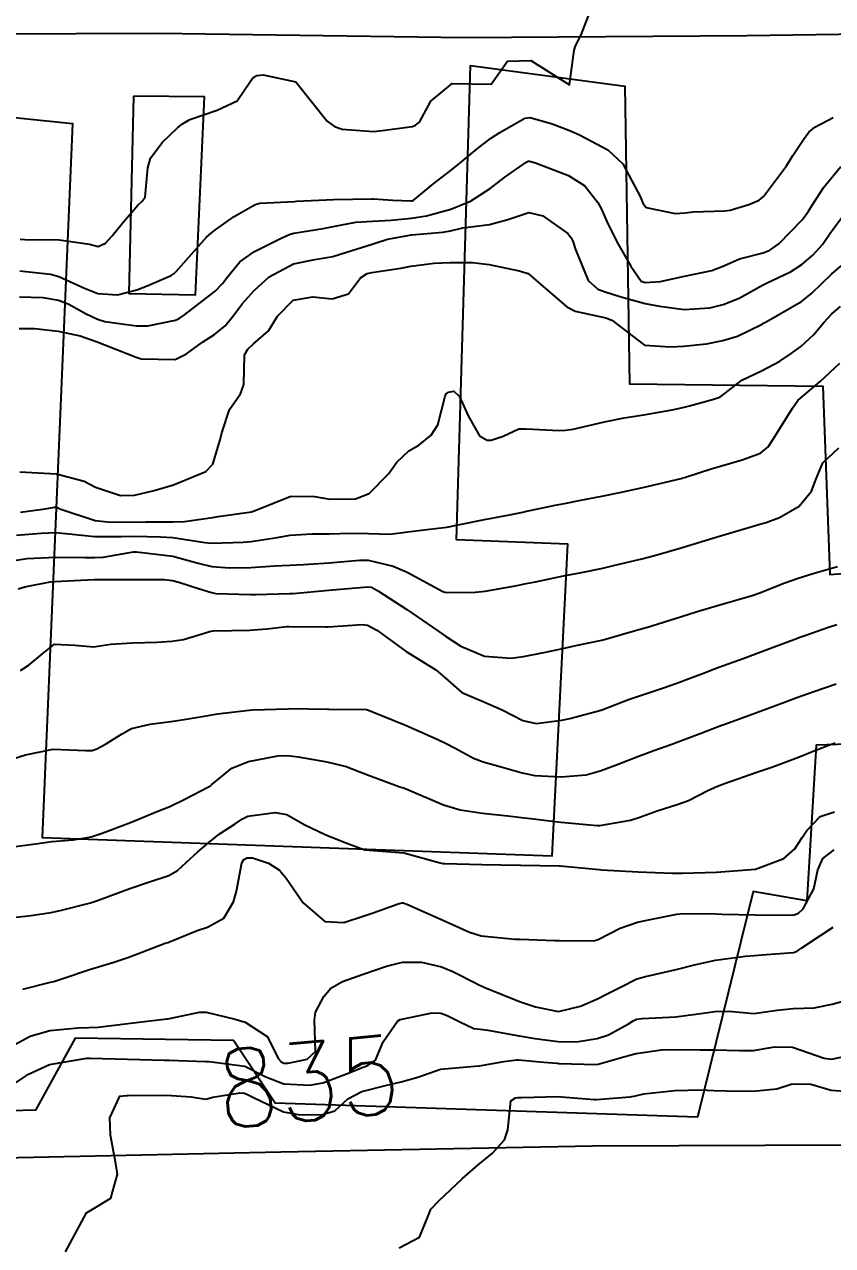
# Model space of a CAD drawing. Header units: metres. Extents: x 307586 to 320046, y 7427249 to 7434250.
# Drawn here: x 319557.1 to 319598.4, y 7428797.4 to 7428859.9 of the extents above; entities that cross this region are included whole.
import ezdxf
from ezdxf.enums import TextEntityAlignment as Align

# ---------------------------------------------------------------- set-up
doc = ezdxf.new("R2010")
doc.units = ezdxf.units.M
doc.header["$MEASUREMENT"] = 0
for name, color, linetype in [('Cotas', 45, 'Continuous'), ('Curvas de Nivel 1m', 11, 'Continuous'), ('Curvas de Nivel 5m', 15, 'Continuous'), ('Edificações', 30, 'Continuous'), ('Vias Primárias', 230, 'Continuous')]:
    doc.layers.add(name, color=color, linetype=linetype)
doc.styles.add('Style-STANDARD', font='STANDARD.shx')

msp = doc.modelspace()

# ---------------------------------------------------------------- linework, layer by layer
at = {"layer": 'Curvas de Nivel 1m', "flags": 128}
for points, elevation in [([(319556.8506753513, 7428848.875804705), (319557.0921870327, 7428848.855896543), (319558.8505108044, 7428848.839350021), (319560.4072082732, 7428848.615323374), (319560.847361902, 7428848.494459781), (319561.2179546778, 7428848.677588137), (319561.5559285852, 7428849.04296989), (319562.1421544132, 7428849.758802561), (319562.8766032454, 7428850.609062751), (319563.0926155908, 7428850.814979426), (319563.2565481915, 7428851.026263695), (319563.3924971748, 7428852.530529629), (319563.5170057443, 7428853.023859119), (319564.1124557128, 7428853.820524071), (319564.9265069823, 7428854.582645209), (319565.157777664, 7428854.778291104), (319565.5418141229, 7428855.000866552), (319566.9378836956, 7428855.476639145), (319567.9587385873, 7428855.953859099), (319568.6386387182, 7428856.963142789), (319568.7695301035, 7428857.147091996), (319568.955838254, 7428857.252094978), (319569.2890528221, 7428857.286200482), (319570.9529173042, 7428856.930000003), (319572.5619455157, 7428854.913709722), (319572.9288051547, 7428854.635856702), (319573.3253046963, 7428854.50765354), (319574.9252524585, 7428854.379010288), (319575.3791554694, 7428854.430170828), (319576.9297165153, 7428854.646614072), (319577.0828531549, 7428854.706258675), (319577.2743536904, 7428854.85658564), (319577.8540974482, 7428855.9406142), (319578.9529173042, 7428856.840000004), (319580.9529173042, 7428856.810000003), (319581.7806885415, 7428857.991980765), (319582.9713980764, 7428858.022051482), (319584.9529173042, 7428856.770000003), (319585.1966285201, 7428858.549779817), (319585.2667888131, 7428858.765741931), (319585.5571631221, 7428859.330031815), (319586.0926033307, 7428860.753654714)], 819), ([(319556.8211774907, 7428845.92601865), (319558.0186704805, 7428845.890292217), (319558.8196608439, 7428845.754353963), (319559.3088434315, 7428845.563650733), (319560.2366679957, 7428845.058643742), (319560.808844467, 7428844.778477515), (319561.194096485, 7428844.659146225), (319562.804130702, 7428844.44422652), (319563.3853066466, 7428844.443083012), (319564.8088481621, 7428844.73872386), (319564.9950201014, 7428844.822350929), (319565.262310161, 7428845.003259111), (319566.8253370224, 7428846.221971819), (319567.1983191037, 7428846.60721635), (319567.4716453301, 7428846.973612723), (319568.0847603948, 7428847.723271193), (319568.8458452305, 7428848.252792632), (319570.2440075562, 7428848.939133651), (319570.6626755092, 7428849.126035964), (319570.8566502337, 7428849.178861966), (319572.3623495824, 7428849.420680205), (319572.8690156076, 7428849.51983034), (319574.0281260657, 7428849.741655712), (319574.8720019398, 7428849.798463561), (319575.8386105729, 7428849.841542449), (319576.8738768095, 7428849.955950526), (319577.6483379243, 7428850.079116341), (319578.8785530954, 7428850.403579116), (319579.8909230997, 7428850.824879916), (319580.8895125622, 7428851.469525789), (319581.6483058487, 7428852.049553104), (319582.7294394939, 7428852.791734781), (319582.8338179772, 7428852.860853121), (319582.9041966863, 7428852.875292139), (319583.2090782754, 7428852.786938394), (319584.8965024665, 7428852.128516233), (319585.7328538787, 7428851.598898545), (319586.410899338, 7428850.747080274), (319586.5756451869, 7428850.440333632), (319586.8733870845, 7428849.786978026), (319587.3776304812, 7428848.734852872), (319588.0849729049, 7428847.486927764), (319588.6227002016, 7428846.722102175), (319588.832280184, 7428846.656287975), (319589.6033135746, 7428846.70844406), (319590.5969440157, 7428846.933160296), (319590.8372848443, 7428846.981169336), (319592.2423637655, 7428847.275542211), (319592.8455242713, 7428847.510464475), (319593.6475994171, 7428847.865402102), (319594.8559116055, 7428848.182953418), (319595.1944902263, 7428848.308328413), (319595.6644276638, 7428848.637977349), (319596.875618535, 7428849.89012308), (319597.1819588915, 7428850.314917171), (319597.3654183812, 7428850.615174993), (319597.9641129696, 7428851.537366042), (319598.8424363742, 7428852.600604813)], 821), ([(319556.8009684369, 7428844.303408844), (319557.5805777943, 7428844.312855744), (319558.7992929314, 7428844.17170848), (319559.9255830319, 7428843.93344598), (319560.7916157181, 7428843.629894258), (319562.3069869056, 7428843.034759308), (319562.7809511515, 7428842.833384728), (319563.0531571525, 7428842.754300765), (319564.7799728206, 7428842.715551639), (319565.3574797966, 7428843.001381566), (319566.1823609606, 7428843.598847403), (319566.798078267, 7428843.990730851), (319567.3453014099, 7428844.434103611), (319567.7689248729, 7428844.970439927), (319568.2185232937, 7428845.566401973), (319568.8258557181, 7428846.253841387), (319569.5906398261, 7428846.948634166), (319570.839840061, 7428847.622275673), (319571.9220772233, 7428847.839240894), (319572.8491796008, 7428847.994153101), (319573.5425074762, 7428848.213161351), (319574.8588806204, 7428848.620887746), (319575.0619914295, 7428848.684862706), (319575.6510643684, 7428848.878177797), (319576.8652985065, 7428849.098120226), (319578.4802798841, 7428849.230367471), (319578.8675547977, 7428849.303749354), (319579.5037449931, 7428849.464965621), (319580.8710595032, 7428849.624219896), (319581.7952428482, 7428849.87924364), (319582.8773676517, 7428850.235034748), (319583.5892158117, 7428850.069432839), (319584.8668221339, 7428849.160482965), (319585.0392410226, 7428848.941959273), (319585.1262824421, 7428848.766049528), (319585.2695586825, 7428848.350973609), (319585.9113266176, 7428846.753823865), (319586.4018401729, 7428846.319593099), (319586.8271814749, 7428846.166417071), (319587.6440187112, 7428845.912512709), (319588.8215800577, 7428845.586275342), (319589.5586587719, 7428845.447282525), (319590.8187992334, 7428845.278192921), (319592.1333107706, 7428845.363335962), (319592.821504736, 7428845.528743177), (319593.6369390009, 7428845.849735445), (319594.8316754775, 7428846.52581733), (319595.0704367056, 7428846.646437212), (319596.2622752744, 7428847.208021993), (319596.8472016821, 7428847.572291857), (319597.4064792775, 7428848.062642042), (319597.8948899685, 7428848.609680276), (319598.2955952008, 7428849.178783159), (319598.8766286593, 7428849.971135495)], 822), ([(319556.8320739882, 7428836.978436113), (319558.7107642572, 7428836.864695299), (319560.1375911736, 7428836.488914618), (319560.7043084422, 7428836.189113803), (319561.9828638079, 7428835.754398015), (319562.7003423795, 7428835.772507529), (319563.7101924908, 7428836.012577843), (319564.7059069985, 7428836.30896943), (319566.3553564757, 7428836.985363415), (319566.7167753534, 7428837.36580492), (319567.0896795698, 7428838.61603042), (319567.1743697788, 7428838.975585478), (319567.5584992837, 7428840.164225588), (319568.134353935, 7428840.966285638), (319568.2981499294, 7428841.434156618), (319568.3383245001, 7428842.964445932), (319568.4934362105, 7428843.256828333), (319568.7913775019, 7428843.524013177), (319569.5628059548, 7428844.187272104), (319570.0213846634, 7428844.941872993), (319570.8211650942, 7428845.754779), (319571.823358499, 7428845.919549896), (319572.8220985327, 7428845.828122855), (319573.6486134689, 7428846.07782513), (319574.272416711, 7428846.89560501), (319574.6126505932, 7428847.115857241), (319574.8371208698, 7428847.170237711), (319576.3208042025, 7428847.387710459), (319576.8424018307, 7428847.492301769), (319578.0382450788, 7428847.654841575), (319578.8454972918, 7428847.678665842), (319579.9922222304, 7428847.676300003), (319580.8444798043, 7428847.580833337), (319582.3749089633, 7428847.259632921), (319582.8377528993, 7428847.112373003), (319583.235649891, 7428846.785972678), (319584.8192829235, 7428845.406561925), (319585.2527087953, 7428845.198905567), (319586.8140656775, 7428844.854837324), (319587.119968736, 7428844.736929489), (319588.7939546192, 7428843.455821001), (319590.1177902146, 7428843.37538477), (319590.7935867707, 7428843.401297767), (319591.9552903794, 7428843.518632688), (319592.7983058839, 7428843.695905312), (319593.5549894117, 7428843.909093579), (319594.8110368054, 7428844.524633414), (319594.8873070126, 7428844.57334462), (319595.0121416432, 7428844.64701164), (319596.823660607, 7428845.694330277), (319597.3393687432, 7428846.103317223), (319597.8607386868, 7428846.60972179), (319598.3564567941, 7428847.088553421), (319598.8467148604, 7428847.519837082)], 823), ([(319556.8715260212, 7428834.916858071), (319558.142709128, 7428835.085502086), (319558.6114435706, 7428835.163119672), (319558.6937753673, 7428835.165806307), (319558.7571561846, 7428835.142648813), (319558.8922418556, 7428835.077010135), (319560.6843724779, 7428834.480344906), (319561.315010536, 7428834.412117604), (319562.6835094503, 7428834.40280974), (319563.2997874632, 7428834.407727048), (319564.6840386249, 7428834.41808805), (319565.2540481326, 7428834.431778896), (319566.6877360983, 7428834.634586269), (319566.9843095783, 7428834.681211986), (319568.6924304313, 7428834.927541804), (319568.7175609067, 7428834.934605834), (319568.7898353902, 7428834.958546232), (319570.7008329267, 7428835.721562242), (319571.913803357, 7428835.704853626), (319572.6994718632, 7428835.565455898), (319574.0094849153, 7428835.587239107), (319574.7026975369, 7428835.868023265), (319575.6954208672, 7428836.875262449), (319576.1169990224, 7428837.474068082), (319576.7307206939, 7428838.046892638), (319577.248658833, 7428838.341422396), (319577.8854094784, 7428838.848575083), (319578.2180448332, 7428839.375475959), (319578.59802031, 7428840.841648974), (319578.6429051256, 7428840.96243667), (319578.7650329899, 7428841.051568569), (319579.0338965874, 7428841.104271878), (319579.3271287314, 7428840.831536832), (319579.7644672269, 7428839.836264037), (319580.3446978901, 7428838.815973296), (319580.7397196277, 7428838.596821565), (319580.9552641829, 7428838.592263611), (319581.5682786338, 7428838.80174639), (319582.3675255676, 7428839.172975411), (319582.7467435544, 7428839.17262502), (319584.4299927632, 7428839.089246253), (319584.7462042291, 7428839.09869249), (319585.1345419704, 7428839.15193099), (319586.7509042045, 7428839.538690029), (319587.7490202068, 7428839.73397583), (319588.7546486758, 7428839.893137159), (319590.2012272599, 7428840.142213178), (319590.7586725215, 7428840.265521721), (319591.0939983505, 7428840.352230451), (319592.2629173043, 7428840.675000004), (319592.6466940302, 7428840.788571224), (319592.7649145597, 7428840.869725539), (319593.7718267094, 7428841.66111263), (319594.7778147738, 7428842.139746959), (319595.7153712993, 7428842.636013193), (319596.349602893, 7428843.066511809), (319596.7944044542, 7428843.385809998), (319597.4354012097, 7428843.981717014), (319597.9598198624, 7428844.608530979), (319598.3671199086, 7428845.054803408), (319598.8211703075, 7428845.42530033)], 824), ([(319556.6563702055, 7428832.445290125), (319557.2208914623, 7428832.53075364), (319558.6581519197, 7428832.603461542), (319560.1820009249, 7428832.580987494), (319560.6582342821, 7428832.581697789), (319561.0936168665, 7428832.610599441), (319562.6613814512, 7428832.876414695), (319562.8055369396, 7428832.884499164), (319564.6593209924, 7428832.650368812), (319565.9647371133, 7428832.2991015), (319566.6544189686, 7428832.130166434), (319567.5675861984, 7428832.05705497), (319568.6541248579, 7428832.080755364), (319569.8683994797, 7428832.155148462), (319570.6556371849, 7428832.201988069), (319571.3438523096, 7428832.235308735), (319572.6570623023, 7428832.324499813), (319574.2218076686, 7428832.457625212), (319574.6585683008, 7428832.452925158), (319575.934714618, 7428832.146217173), (319576.6526383284, 7428831.832102408), (319578.4832567241, 7428830.84159661), (319578.6424592956, 7428830.79419914), (319580.1352249966, 7428830.817615389), (319580.6434881107, 7428830.867080645), (319582.2783602428, 7428831.161921854), (319582.6473639754, 7428831.234667115), (319583.2185854448, 7428831.351418932), (319584.6517709675, 7428831.645366331), (319585.5757522302, 7428831.828723969), (319586.6560046519, 7428832.048734769), (319587.2136932276, 7428832.178097294), (319588.6609225453, 7428832.520524108), (319589.3675205653, 7428832.709430954), (319590.6689067822, 7428833.08929853), (319591.8908413155, 7428833.461671829), (319592.6783409468, 7428833.698242837), (319594.1776065973, 7428834.139920156), (319594.6876334492, 7428834.287742994), (319594.9565659621, 7428834.369659755), (319595.6970690893, 7428834.629958485), (319596.6989376262, 7428835.222032196), (319597.3302752691, 7428835.99017016), (319597.5718535266, 7428836.611410642), (319597.9071419833, 7428837.426226474), (319598.7369774067, 7428838.204006826)], 826), ([(319556.7574368283, 7428830.982573894), (319557.0917590032, 7428831.095511586), (319558.3858037875, 7428831.342307733), (319558.6457416632, 7428831.362435902), (319558.9465812327, 7428831.376147497), (319560.6470184389, 7428831.46011347), (319562.2251227343, 7428831.456234867), (319562.6471834211, 7428831.456611685), (319564.2037821737, 7428831.458006551), (319564.6469087063, 7428831.409140206), (319564.9685867594, 7428831.327608333), (319566.0246402933, 7428830.989274158), (319566.6401139467, 7428830.793109501), (319566.8645630588, 7428830.752728722), (319568.6388807055, 7428830.690893414), (319568.9054702621, 7428830.68945051), (319570.6400773186, 7428830.740667621), (319570.81615925, 7428830.752361054), (319572.6429173042, 7428830.910000003), (319574.6450655391, 7428831.095897602), (319574.8323210818, 7428831.065653211), (319575.1797649116, 7428830.874631528), (319576.633629224, 7428829.931191982), (319578.2210478745, 7428828.844018699), (319578.6187331946, 7428828.561059357), (319579.3928560474, 7428828.04661135), (319580.6038436483, 7428827.53842294), (319581.9539339113, 7428827.44520125), (319582.6040154373, 7428827.529875539), (319583.6489487637, 7428827.732718855), (319584.610606619, 7428827.939287651), (319585.2814290324, 7428828.084774781), (319586.6172488257, 7428828.362101435), (319586.9182192213, 7428828.437203115), (319587.9082740002, 7428828.727146437), (319588.4586034911, 7428828.887633287), (319588.6250847214, 7428828.936741714), (319588.9398619004, 7428829.029099437), (319590.6316064445, 7428829.558914031), (319591.4887317408, 7428829.827098406), (319592.6378863195, 7428830.166901526), (319594.2979873142, 7428830.645173954), (319594.6441944552, 7428830.767715099), (319595.9759064043, 7428831.300485871), (319596.6520254473, 7428831.530814313), (319597.4721727127, 7428831.794396001), (319598.658163647, 7428832.124634276)], 827), ([(319556.873472031, 7428826.813777504), (319557.3145566485, 7428827.092783609), (319558.0109381513, 7428827.673736311), (319558.603710226, 7428828.159292173), (319559.6500561916, 7428828.110972086), (319560.6026479294, 7428828.023062519), (319561.4976467536, 7428828.147397232), (319562.6048173043, 7428828.220000003), (319563.8529410664, 7428828.258835058), (319564.6060128685, 7428828.309556418), (319565.2028113871, 7428828.398188869), (319566.6113521759, 7428828.823487169), (319566.7481414168, 7428828.842044091), (319568.6119490095, 7428828.863170534), (319569.4656049163, 7428828.94720969), (319570.4909767825, 7428829.055654449), (319570.6148859404, 7428829.061242414), (319572.4904697032, 7428829.035555411), (319572.6148526848, 7428829.039025374), (319574.3442255203, 7428829.156875294), (319574.6165304243, 7428829.120874668), (319575.0926142689, 7428828.8752269), (319576.6067493741, 7428827.78213799), (319578.1247406144, 7428826.844681771), (319578.5888998132, 7428826.438250888), (319579.4440575817, 7428825.689577403), (319580.5768226257, 7428825.20053215), (319581.5187977867, 7428824.800541198), (319582.5648279999, 7428824.250713044), (319583.2438067933, 7428824.098677332), (319584.5654111495, 7428824.259589682), (319584.96712927, 7428824.355782659), (319586.4368951368, 7428824.741360225), (319586.5439983277, 7428824.769503203), (319586.5733084523, 7428824.779114801), (319587.9793236905, 7428825.325585407), (319588.5810033807, 7428825.528607648), (319589.8159890168, 7428825.932302614), (319590.5881023175, 7428826.208501325), (319590.9362366846, 7428826.339744878), (319591.8098168073, 7428826.677831009), (319592.3713927182, 7428826.897147042), (319592.5975376926, 7428826.978025892), (319593.835877531, 7428827.420096825), (319594.608889396, 7428827.70480612), (319595.2871560868, 7428827.958902368), (319596.6206364981, 7428828.46794626), (319596.7318881496, 7428828.508263401), (319597.0359448586, 7428828.615869728), (319598.2038923077, 7428829.027490152), (319598.6285181177, 7428829.160081354)], 828.0000000000001), ([(319556.5349857581, 7428822.306845389), (319557.1365974331, 7428822.494326337), (319558.5398725154, 7428822.775521114), (319560.1978817929, 7428822.713504975), (319560.5396247324, 7428822.720742816), (319560.783354169, 7428822.804705829), (319561.212860305, 7428823.043300574), (319562.0343179918, 7428823.551507927), (319562.5549749288, 7428823.833841641), (319563.5129917053, 7428824.061293895), (319564.5608314938, 7428824.194279302), (319565.2477461498, 7428824.308043523), (319566.5661254929, 7428824.527212577), (319566.9527379879, 7428824.590539202), (319568.5702045815, 7428824.779151819), (319568.7387237671, 7428824.789143598), (319570.5717721091, 7428824.853653664), (319570.6464392912, 7428824.854611977), (319572.5715888516, 7428824.821436496), (319572.6580961837, 7428824.822226844), (319574.571772964, 7428824.803710654), (319574.6664718707, 7428824.784070956), (319576.5601412234, 7428824.008261283), (319578.0363394588, 7428823.359435155), (319578.5471982342, 7428823.12539533), (319579.1141876257, 7428822.831430948), (319580.0386449991, 7428822.318209685), (319580.5361310078, 7428822.13137036), (319581.4567634581, 7428821.87769231), (319582.5307207311, 7428821.570342685), (319583.1872050822, 7428821.437845014), (319584.5289096413, 7428821.359233701), (319585.8013019742, 7428821.476193421), (319586.5323059054, 7428821.678860121), (319587.3013630849, 7428821.966232087), (319588.5400996543, 7428822.438235007), (319589.2668401086, 7428822.709141162), (319590.1979863281, 7428823.045436491), (319590.5502519133, 7428823.178973936), (319591.6451179317, 7428823.590586162), (319592.5619294347, 7428823.937475368), (319593.0933917981, 7428824.133673496), (319594.4934295775, 7428824.641192319), (319594.573217716, 7428824.670041176), (319596.0043184389, 7428825.200085715), (319596.5808934915, 7428825.417618723), (319597.4543230366, 7428825.741192136), (319598.5881996207, 7428826.128231648)], 829.0000000000001), ([(319556.4389399244, 7428814.168174677), (319557.2836547553, 7428814.248177846), (319558.443055375, 7428814.42253805), (319558.9708311124, 7428814.546312171), (319560.450985861, 7428814.921237119), (319560.5480939074, 7428814.95240775), (319560.809533249, 7428815.046433845), (319562.0033578181, 7428815.4886415), (319562.4591682504, 7428815.655094614), (319563.4185905439, 7428815.971770441), (319564.4661715404, 7428816.32542362), (319564.8972089876, 7428816.567136771), (319565.3510184534, 7428816.991218992), (319565.9423430699, 7428817.52129291), (319566.4829481019, 7428817.983079764), (319567.0268647165, 7428818.435265775), (319567.845695082, 7428818.966472226), (319568.234241827, 7428819.225240848), (319568.4988546943, 7428819.355826009), (319569.9064032336, 7428819.534377447), (319570.5005817021, 7428819.440959859), (319571.3841672606, 7428818.921087503), (319572.4877677827, 7428818.39504785), (319573.5654571393, 7428817.975496775), (319574.4804136305, 7428817.629632629), (319575.81176686, 7428817.534507022), (319576.4790424017, 7428817.472509749), (319578.3471907892, 7428816.968266448), (319578.4738981295, 7428816.938082527), (319578.5655339342, 7428816.929879195), (319580.4739102672, 7428816.876197533), (319582.4200312987, 7428816.844228295), (319582.4737379642, 7428816.844710669), (319584.4281875682, 7428816.806092068), (319584.4735977037, 7428816.805359971), (319585.0284728598, 7428816.754444447), (319586.4717200331, 7428816.620272889), (319586.5971724893, 7428816.613234612), (319588.4707778725, 7428816.506056823), (319590.2086612856, 7428816.432284974), (319590.4703850052, 7428816.436770095), (319590.7148703787, 7428816.443158988), (319592.4710757116, 7428816.485840732), (319594.4729173043, 7428816.640000003), (319595.9253482323, 7428817.181466768), (319596.4889702972, 7428817.690199532), (319596.856342887, 7428818.257604228), (319597.0927160003, 7428818.614102016), (319597.7827766285, 7428819.334688975), (319598.5127069632, 7428819.5789659)], 831), ([(319556.9934856849, 7428810.494442577), (319558.3996034815, 7428810.859078488), (319558.5767025939, 7428810.900921761), (319559.0816724868, 7428811.069818676), (319560.4074271328, 7428811.500982853), (319561.5893130552, 7428811.860040702), (319562.4140486175, 7428812.14313133), (319564.2671596408, 7428812.848097727), (319564.4218186811, 7428812.89013768), (319564.4987601341, 7428812.922624996), (319564.6611425654, 7428812.997617752), (319565.9172743424, 7428813.498476543), (319566.4333376197, 7428813.674687694), (319567.2755069408, 7428814.136532458), (319567.7627696392, 7428814.96690148), (319567.9147694258, 7428815.509019556), (319568.1954200612, 7428816.962774976), (319568.3049782511, 7428817.131331764), (319568.4754616899, 7428817.214438565), (319568.7363837225, 7428817.216944976), (319569.5629460281, 7428816.943649571), (319570.1226374339, 7428816.588390426), (319570.4654670828, 7428816.184977858), (319571.33376052, 7428814.921191571), (319572.4387791804, 7428813.967458412), (319573.4121169891, 7428813.921586115), (319574.4435886011, 7428814.258086462), (319574.90855847, 7428814.41279434), (319576.1970272519, 7428814.862558904), (319576.390433695, 7428814.923745908), (319576.4535442468, 7428814.922694256), (319576.6333822149, 7428814.858195354), (319578.4410325225, 7428814.047681215), (319579.8356877523, 7428813.41511472), (319580.4293034499, 7428813.235743049), (319582.1534795963, 7428813.066276232), (319582.4268529451, 7428813.052376056), (319584.1943159722, 7428812.995563813), (319584.4263555674, 7428812.989217543), (319586.1960054468, 7428812.972671045), (319586.4274022636, 7428813.038997298), (319587.5393913917, 7428813.625950432), (319588.4411391549, 7428813.934790045), (319589.0873818359, 7428814.066211678), (319590.4476812934, 7428814.340932613), (319590.7623795641, 7428814.372683371), (319592.4481377352, 7428814.351362067), (319592.7715521209, 7428814.341660573), (319594.4478958807, 7428814.305238432), (319594.7897407347, 7428814.294627755), (319596.4481723492, 7428814.303669664), (319596.676162444, 7428814.391088744), (319596.9045379733, 7428814.615483797), (319597.4452541997, 7428815.628019939), (319597.6645442753, 7428816.608083732), (319597.9061165571, 7428817.181186558), (319598.4882774376, 7428817.624008891)], 832), ([(319556.3574108224, 7428807.549351818), (319557.3599630499, 7428808.093013939), (319558.3659119908, 7428808.379468648), (319559.8305228782, 7428808.521031181), (319560.3678187276, 7428808.540142339), (319560.8475199064, 7428808.56580947), (319562.3700375322, 7428808.742022797), (319564.3506611641, 7428808.978294757), (319564.3727109213, 7428808.979361705), (319564.3924348424, 7428808.980088172), (319564.4938961981, 7428808.998790215), (319566.0372273237, 7428809.324210035), (319566.3780517072, 7428809.322293535), (319567.8476767836, 7428808.96525241), (319568.3713972794, 7428808.807997516), (319569.496432669, 7428808.075210532), (319570.0716238485, 7428806.934219405), (319570.1989177094, 7428806.779812279), (319570.3508049047, 7428806.718760045), (319570.5638045517, 7428806.714852409), (319571.5446384372, 7428806.918082793), (319571.9568935466, 7428807.314024241), (319571.9052493219, 7428808.914676682), (319571.9690145751, 7428809.324154072), (319572.3910857809, 7428810.121231775), (319572.7493577664, 7428810.553008055), (319573.3441038613, 7428810.895882204), (319574.4068198519, 7428811.270254767), (319575.5982707472, 7428811.680902048), (319576.4131554501, 7428811.883814587), (319577.3791507095, 7428811.884448752), (319578.410966905, 7428811.644960071), (319578.9853037958, 7428811.407970987), (319580.1585232904, 7428810.813665912), (319580.3215132842, 7428810.731002013), (319580.401731376, 7428810.691407172), (319580.62803735, 7428810.580332077), (319582.3937887202, 7428809.877141605), (319583.2145086165, 7428809.601007372), (319584.3888558974, 7428809.353859318), (319585.5145457462, 7428809.625914421), (319586.39564035, 7428810.012304581), (319586.8778142806, 7428810.255509149), (319587.8012912881, 7428810.726016263), (319588.1968961293, 7428810.930183222), (319588.4059582174, 7428811.024091319), (319588.8361709144, 7428811.142529516), (319590.4110199651, 7428811.500266094), (319591.3517271968, 7428811.742426274), (319592.416154674, 7428811.993736977), (319593.9614041403, 7428812.189910434), (319594.4188240852, 7428812.230678099), (319594.7941415843, 7428812.261276242), (319596.4204548615, 7428812.373755729), (319596.5951008213, 7428812.444338031), (319596.8477721654, 7428812.615751455), (319597.7982517575, 7428813.240520006), (319598.4390038543, 7428813.672436678)], 833), ([(319556.337203483, 7428805.528617879), (319557.2874092931, 7428806.146629388), (319558.3485656348, 7428806.64483306), (319560.2666869643, 7428806.965904079), (319560.3521173043, 7428806.970000003), (319560.4304686393, 7428806.970881975), (319562.3518079471, 7428806.919064284), (319564.2277684088, 7428806.877948853), (319564.3516532691, 7428806.873596495), (319564.4807600945, 7428806.869574532), (319566.3510833726, 7428806.79660683), (319566.5316711134, 7428806.797635007), (319568.3489696161, 7428806.565231182), (319569.4223364085, 7428806.022453289), (319570.3402861348, 7428805.666883054), (319571.6660826355, 7428805.590306079), (319572.3409234812, 7428805.710617691), (319573.6779585666, 7428806.221748165), (319574.3490450315, 7428806.492772725), (319574.631861855, 7428806.595420209), (319575.0362535595, 7428806.87316664), (319575.4265251681, 7428807.805107133), (319576.1515940022, 7428808.862213235), (319576.2892687102, 7428808.945771659), (319576.3746491025, 7428808.975453214), (319577.9353609299, 7428809.28866187), (319578.379395805, 7428809.271900049), (319578.699674924, 7428809.157099764), (319579.3407034494, 7428808.825555434), (319580.0598595297, 7428808.496490736), (319580.3775069561, 7428808.449310128), (319580.7717075653, 7428808.411341968), (319582.3727325173, 7428808.111014203), (319583.1762374857, 7428807.972517786), (319584.3687978376, 7428807.818702227), (319585.3148241604, 7428807.804440689), (319586.3713963678, 7428807.971937575), (319586.9461688899, 7428808.162452692), (319587.9787272978, 7428808.724041904), (319588.2200159788, 7428808.886192264), (319588.3853149728, 7428808.95976686), (319588.6696283869, 7428808.999614276), (319590.3869453101, 7428809.092800589), (319591.7981751093, 7428809.266555171), (319592.3898309426, 7428809.36136384), (319593.10856446, 7428809.377685596), (319594.389167605, 7428809.265030083), (319595.583856887, 7428809.435203055), (319596.3917769849, 7428809.505968067), (319597.4623586888, 7428809.539155764), (319598.3942916447, 7428809.737434038), (319600.0148245136, 7428810.19151347)], 834), ([(319576.2369273229, 7428797.261001864), (319577.2829209486, 7428797.809188205), (319577.7045732442, 7428798.845483445), (319577.8638447502, 7428799.238947495), (319578.2653976545, 7428799.672023352), (319579.4748866619, 7428800.822120463), (319580.2899138182, 7428801.509651395), (319581.0025501538, 7428802.096233157), (319581.6362506376, 7428802.796666671), (319581.7945939377, 7428803.311224977), (319581.9469647342, 7428804.793859529), (319582.1896242977, 7428804.936187818), (319582.3345741006, 7428804.955679635), (319582.5134983401, 7428804.966111211), (319584.3353804669, 7428805.006316273), (319586.2166381628, 7428804.858628218), (319586.3340403665, 7428804.852306226), (319588.0616071415, 7428804.996791181), (319588.3361803244, 7428805.046302008), (319588.7636056083, 7428805.140027707), (319590.3392562358, 7428805.323893152), (319591.66185766, 7428805.354616408), (319592.3394592321, 7428805.324192789), (319592.981584743, 7428805.302611317), (319594.3394134304, 7428805.289612616), (319595.5689528663, 7428805.399398067), (319596.3433201008, 7428805.660279656), (319597.3056303842, 7428805.648040195), (319598.3402531752, 7428805.333587096), (319599.0290098864, 7428805.278862572)], 836)]:
    msp.add_lwpolyline(points, dxfattribs=dict(at, elevation=elevation))
at = {"layer": 'Curvas de Nivel 5m', "flags": 128}
for points, elevation in [([(319556.8345103881, 7428847.259308388), (319558.4021480735, 7428847.084307696), (319558.8318323038, 7428846.971499964), (319560.1406219089, 7428846.374840633), (319560.8234404426, 7428846.102313839), (319561.8405342953, 7428846.022027113), (319562.8254592225, 7428846.284191836), (319563.3584089328, 7428846.493892382), (319564.576706381, 7428847.012562113), (319564.7331577135, 7428847.111774939), (319564.834973854, 7428847.21565497), (319566.3943330372, 7428848.986878768), (319566.6377445563, 7428849.201726236), (319566.858799195, 7428849.372126058), (319567.8024070679, 7428850.037172936), (319568.878378668, 7428850.657424254), (319569.1208116699, 7428850.714860125), (319570.8810868826, 7428850.807971889), (319570.9972486107, 7428850.813358973), (319572.8829173043, 7428850.910000003), (319574.8407450155, 7428850.933024257), (319574.8833895266, 7428850.937222227), (319574.9298610475, 7428850.935781774), (319575.9104526454, 7428850.874586972), (319576.8567120602, 7428850.834443405), (319576.8826725825, 7428850.835527823), (319576.9032351175, 7428850.839271729), (319576.9517971152, 7428850.859311204), (319578.008875918, 7428851.731698791), (319578.8985754484, 7428852.405814412), (319579.4355051952, 7428852.832011185), (319580.2304264262, 7428853.502972838), (319580.9210993815, 7428854.022138483), (319581.3986136292, 7428854.332483974), (319582.1901834413, 7428854.797427341), (319582.6637025416, 7428855.064653449), (319582.9359903733, 7428855.097306909), (319584.0648013623, 7428854.778681162), (319584.9281299817, 7428854.450845165), (319585.4671823085, 7428854.219462968), (319586.9134956914, 7428853.445225811), (319587.6889334642, 7428852.732139843), (319588.5843669687, 7428851.02458166), (319588.7137831433, 7428850.721691346), (319588.8806482734, 7428850.493096915), (319590.3657167312, 7428850.185601425), (319590.8782735805, 7428850.225627629), (319591.2891812578, 7428850.275528697), (319592.8795048904, 7428850.328758622), (319593.1795523579, 7428850.367372323), (319594.1369083609, 7428850.657460094), (319594.6607907039, 7428850.876614011), (319594.8870721125, 7428851.065480822), (319596.0554582228, 7428852.63271189), (319596.3780077546, 7428853.160896645), (319596.9233680156, 7428853.983380757), (319597.1980025128, 7428854.348186745), (319597.5001825959, 7428854.614327352), (319598.447229558, 7428855.095499624)], 820), ([(319556.67227294, 7428833.723709051), (319557.9325820077, 7428833.828871729), (319558.674671008, 7428833.863580251), (319560.0028292958, 7428833.730192215), (319560.6719912052, 7428833.654926732), (319562.0419866539, 7428833.666690314), (319562.672664658, 7428833.679823583), (319564.0348287864, 7428833.654029854), (319564.6718764879, 7428833.607278916), (319566.3045582828, 7428833.349273512), (319566.6680114556, 7428833.319610096), (319568.2579831076, 7428833.375211718), (319568.6696324843, 7428833.407678675), (319570.0014843931, 7428833.61157808), (319570.6748630655, 7428833.726384084), (319571.7956433946, 7428833.799285941), (319572.6762081802, 7428833.796058397), (319573.7447602022, 7428833.831460585), (319574.6767466209, 7428833.811954447), (319575.7701224986, 7428833.779986529), (319576.6784382155, 7428833.89472742), (319577.5285605388, 7428834.00314755), (319578.6824241252, 7428834.140454729), (319579.259181777, 7428834.256488898), (319580.6889999844, 7428834.548845343), (319580.9053570908, 7428834.592168344), (319581.974662586, 7428834.797182551), (319582.5701121631, 7428834.915286057), (319582.6943876509, 7428834.937034664), (319584.2137654583, 7428835.258831685), (319584.6988042652, 7428835.358696105), (319585.4431991685, 7428835.501710535), (319586.7029592138, 7428835.744190956), (319587.523501096, 7428835.913040782), (319588.7074665927, 7428836.174928837), (319590.6603249695, 7428836.638709459), (319590.7125507629, 7428836.653345868), (319590.7407482374, 7428836.661606829), (319590.8299938821, 7428836.688829238), (319592.2594864493, 7428837.134939255), (319592.7219558077, 7428837.272566901), (319593.7958983743, 7428837.590293525), (319594.7320456526, 7428837.925223226), (319595.1235695332, 7428838.257754306), (319595.3650054929, 7428838.64066868), (319596.3610912246, 7428840.228120113), (319596.6348417664, 7428840.621921137), (319596.7641249245, 7428840.740762031), (319597.7808938092, 7428841.601862357), (319598.7822362014, 7428842.531889714)], 825), ([(319556.4796998092, 7428817.778250491), (319557.6375373008, 7428817.932256371), (319558.4826567016, 7428818.053939733), (319559.5667835058, 7428818.14679031), (319560.4853859759, 7428818.296867171), (319561.0524402735, 7428818.47917354), (319562.4929173043, 7428819.030000003), (319563.8958303565, 7428819.61527234), (319564.5057423113, 7428819.855000469), (319565.2735862591, 7428820.230278538), (319566.5212701916, 7428820.870192496), (319566.5878986589, 7428820.913369376), (319566.6607069151, 7428820.978622107), (319567.6909596291, 7428821.808764905), (319568.5348980198, 7428822.158071555), (319570.0441863929, 7428822.443613917), (319570.5381671996, 7428822.454989539), (319571.0760597669, 7428822.386086986), (319572.5351463325, 7428822.132902822), (319573.5257520013, 7428821.888012059), (319574.5291468945, 7428821.502959019), (319576.280914676, 7428820.862420029), (319576.5218623575, 7428820.789670222), (319576.6374835157, 7428820.74252602), (319578.5093109838, 7428819.932911973), (319579.3625032975, 7428819.683883948), (319580.5099216803, 7428819.510437604), (319581.95774924, 7428819.346181565), (319582.5078607548, 7428819.28434506), (319582.9543561286, 7428819.230264599), (319584.5058456674, 7428819.052836319), (319586.3695366486, 7428818.876075218), (319586.5042841922, 7428818.876688794), (319588.0783782795, 7428819.153115573), (319588.50851275, 7428819.279544582), (319589.431585678, 7428819.625681535), (319590.5156138524, 7428819.959654819), (319591.0403634388, 7428820.162100411), (319592.0264973292, 7428820.674964203), (319592.3679218292, 7428820.8281267), (319592.5250680933, 7428820.885078903), (319592.8823572049, 7428821.020542876), (319594.5325665273, 7428821.604922302), (319595.3006333375, 7428821.866976575), (319596.5398849412, 7428822.316763693), (319596.7599994975, 7428822.398532312), (319597.2519057388, 7428822.61291012), (319598.174210655, 7428822.97806469), (319598.550457934, 7428823.102708649)], 830.0000000000001), ([(319559.1710363578, 7428797.065928218), (319560.2529173043, 7428799.050000004), (319561.4969949001, 7428799.805108256), (319561.829955616, 7428801.034529621), (319561.7546015778, 7428801.568988776), (319561.4771149936, 7428803.038258026), (319561.4403722677, 7428803.914437045), (319561.9611113346, 7428805.033718063), (319562.2954583308, 7428805.068215724), (319562.3333024895, 7428805.068518521), (319562.372496562, 7428805.068599576), (319564.3336307458, 7428805.071344153), (319565.6106950821, 7428804.987222226), (319566.3314492598, 7428804.882130369), (319566.4148913218, 7428804.895945427), (319566.7087342977, 7428804.976241834), (319568.0918789066, 7428805.205907864), (319568.3351133676, 7428805.179606344), (319568.4911794186, 7428805.114344739), (319568.7902977274, 7428804.953139298), (319570.3223492639, 7428804.225463984), (319571.1646352446, 7428804.077172472), (319572.3206307261, 7428804.090894791), (319572.9461328784, 7428804.278107813), (319573.6088300875, 7428804.890861312), (319574.3367647664, 7428805.264746216), (319575.6106990071, 7428805.59680857), (319576.3418691171, 7428805.75518129), (319577.1927777117, 7428806.003172719), (319578.3486491339, 7428806.413182961), (319580.0949141946, 7428806.558383109), (319580.3505705883, 7428806.575328411), (319580.5429453371, 7428806.61613302), (319581.5956339354, 7428806.797572836), (319582.2631796761, 7428806.882015236), (319582.3542953053, 7428806.881866744), (319583.6494756216, 7428806.770551628), (319584.3026132724, 7428806.710941121), (319584.352402579, 7428806.708527476), (319584.405412384, 7428806.706444417), (319586.3520748128, 7428806.65575086), (319586.4274482619, 7428806.66396337), (319586.6671689441, 7428806.736857488), (319587.9715424611, 7428807.11105441), (319588.360327623, 7428807.214021254), (319589.6666652201, 7428807.397153166), (319590.363718416, 7428807.410074116), (319591.6451527048, 7428807.395728173), (319592.3639607028, 7428807.406226574), (319593.6554666935, 7428807.358692766), (319594.3638247143, 7428807.36716067), (319595.4478702873, 7428807.548017757), (319596.3665455325, 7428807.528548556), (319597.9857263078, 7428806.976510569), (319598.3576295278, 7428806.914148239), (319599.7374369962, 7428807.204225905)], 835)]:
    msp.add_lwpolyline(points, dxfattribs=dict(at, elevation=elevation))
at = {"layer": 'Edificações', "elevation": 832.8386211194857}
for points in [[(319541.88974975, 7428856.614004984), (319559.530624872, 7428854.792665862), (319557.9822547748, 7428818.267843999), (319584.0670037694, 7428817.316073971), (319584.865804468, 7428833.274668409), (319579.1835428532, 7428833.496429899), (319579.8981907436, 7428857.767030153), (319587.7867884571, 7428856.697444684), (319588.0250380859, 7428841.468858784), (319597.9110342347, 7428841.349893061), (319598.2683581799, 7428831.71305009), (319616.2068995187, 7428833.063588546)], [(319616.2068995187, 7428833.063588546), (319614.4836743741, 7428814.187483383), (319609.6002134579, 7428814.187483383), (319609.0046398839, 7428823.34841922), (319597.570273638, 7428822.99152205), (319597.0938753764, 7428815.020287689), (319594.3543581314, 7428815.496194824), (319591.4957665699, 7428803.955767554), (319569.9054417937, 7428804.666243773), (319567.7614981226, 7428807.87853951), (319559.6621216997, 7428807.997505234), (319557.637353341, 7428804.309346603), (319548.4660050826, 7428804.071370915)]]:
    msp.add_lwpolyline(points, dxfattribs=at)
at = {"layer": 'Edificações'}
msp.add_lwpolyline([(319562.6543795622, 7428856.191801554), (319562.4099691757, 7428846.103694031), (319565.8308056221, 7428846.022333687), (319566.2923044782, 7428856.163137363), (319562.6543795622, 7428856.191801554)], dxfattribs=at)
at = {"layer": 'Vias Primárias', "elevation": 832.9359069094944}
msp.add_lwpolyline([(319546.9994903243, 7428859.355475748), (319563.9333932541, 7428859.40869842), (319579.5864645634, 7428859.195807732), (319594.0186958926, 7428859.298404055), (319612.8697054158, 7428859.563455616), (319621.6641364997, 7428858.7581696), (319623.3134016283, 7428858.17360504), (319627.7824758437, 7428855.463318995), (319633.9616147964, 7428850.727739948), (319637.7050718212, 7428845.470160198)], dxfattribs=at)
msp.add_lwpolyline([(319546.9994903243, 7428859.355475748), (319563.9333932541, 7428859.40869842), (319579.5864645634, 7428859.195807732), (319594.0186958926, 7428859.298404055), (319612.8697054158, 7428859.563455616), (319621.6641364997, 7428858.7581696), (319623.3134016283, 7428858.17360504), (319627.7824758437, 7428855.463318995), (319633.9616147964, 7428850.727739948), (319637.7050718212, 7428845.470160198)], dxfattribs=at)
msp.add_lwpolyline([(319643.5120242111, 7428803.484286488), (319635.805802258, 7428803.285457104), (319617.5035041521, 7428802.988153401), (319599.3665365432, 7428802.52653631), (319586.1354509686, 7428802.461855058), (319570.1881782312, 7428802.161144748), (319550.3941687996, 7428801.734965197), (319536.7612200317, 7428801.999928275), (319505.9581386259, 7428802.011608063), (319487.1614649656, 7428802.384122526), (319470.8734316315, 7428800.201240865), (319457.451665557, 7428797.429105031), (319441.5835737052, 7428793.116829829), (319423.3192501057, 7428787.207299326), (319404.3635077021, 7428781.137923839), (319393.2838395046, 7428777.680175578, -0.09196513083683479), (319383.0688992944, 7428776.457912269), (319377.3111157683, 7428776.778885242), (319365.967140967, 7428779.010875105)], format="xyb", dxfattribs=at)
msp.add_lwpolyline([(319643.5120242111, 7428803.484286488), (319635.805802258, 7428803.285457104), (319617.5035041521, 7428802.988153401), (319599.3665365432, 7428802.52653631), (319586.1354509686, 7428802.461855058), (319570.1881782312, 7428802.161144748), (319550.3941687996, 7428801.734965197), (319536.7612200317, 7428801.999928275), (319505.9581386259, 7428802.011608063), (319487.1614649656, 7428802.384122526), (319470.8734316315, 7428800.201240865), (319457.451665557, 7428797.429105031), (319441.5835737052, 7428793.116829829), (319423.3192501057, 7428787.207299326), (319404.3635077021, 7428781.137923839), (319393.2838395046, 7428777.680175578, -0.09196513083683479), (319383.0688992944, 7428776.457912269), (319377.3111157683, 7428776.778885242), (319365.967140967, 7428779.010875105)], format="xyb", dxfattribs=at)

# ---------------------------------------------------------------- texts
at = {"layer": 'Cotas', "style": 'Style-STANDARD'}
msp.add_text('835', height=4.000000000000001, rotation=5.31198183700973, dxfattribs=at).set_placement((319571.6023496201, 7428805.777531686, 835), align=Align.MIDDLE_CENTER)

doc.saveas('drawing.dxf')
